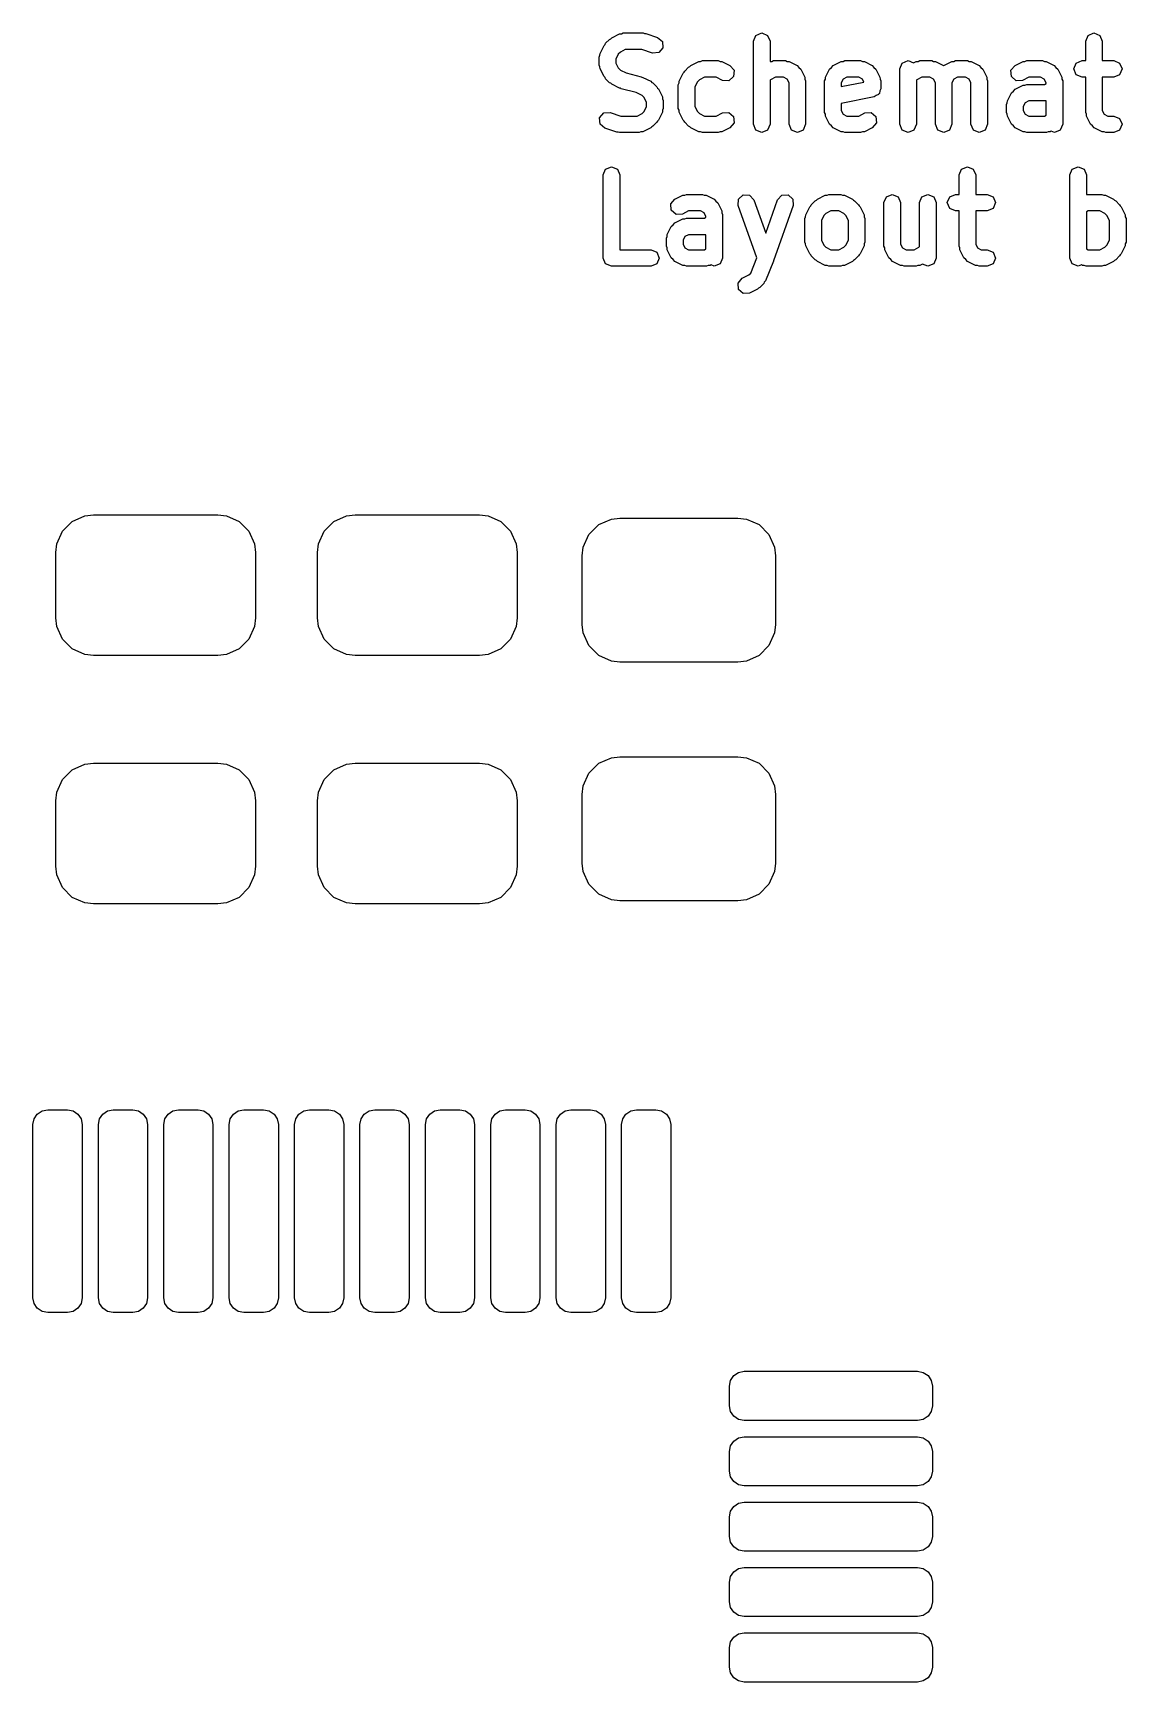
# Model space of a CAD drawing. Extents: x 108 to 210, y -135 to -72.
# Drawn here: x 187.06 to 195.42, y -121.44 to -108.83 of the extents above; entities that cross this region are included whole.
import ezdxf

# ---------------------------------------------------------------- set-up
doc = ezdxf.new("R2010")
doc.units = 0
doc.layers.add('BLACK', color=7, linetype='CONTINUOUS')

msp = doc.modelspace()

# ---------------------------------------------------------------- linework, layer by layer
at = {"layer": 'BLACK', "linetype": 'CONTINUOUS'}
for p, q in [((191.5618, -108.83314), (191.575456, -108.827484)), ((191.575456, -108.827484), (191.726647, -108.827484)), ((191.726647, -108.827484), (191.736303, -108.831483)), ((192.588889, -108.846083), (192.63379, -108.827484)), ((192.63379, -108.827484), (192.678691, -108.846083)), ((195.12889, -108.846083), (195.173791, -108.827484)), ((195.173791, -108.827484), (195.218692, -108.846083)), ((191.397708, -108.983538), (191.427946, -108.923062)), ((191.427946, -108.923062), (191.435841, -108.916214)), ((191.435841, -108.916214), (191.439841, -108.906559)), ((191.439841, -108.906559), (191.470079, -108.876321)), ((191.470079, -108.876321), (191.479734, -108.872321)), ((191.479734, -108.872321), (191.486582, -108.864426)), ((191.486582, -108.864426), (191.547058, -108.834188)), ((191.547058, -108.834188), (191.5618, -108.83314)), ((191.590446, -108.954484), (191.552594, -108.97341)), ((191.716344, -108.954484), (191.590446, -108.954484)), ((191.797281, -108.981463), (191.716344, -108.954484)), ((191.736303, -108.831483), (191.746727, -108.830743)), ((191.746727, -108.830743), (191.837442, -108.860981)), ((191.837442, -108.860981), (191.874157, -108.892824)), ((191.877602, -108.941302), (191.845759, -108.978018)), ((191.874157, -108.892824), (191.877602, -108.941302)), ((192.57029, -108.890984), (192.588889, -108.846083)), ((192.57029, -109.525984), (192.57029, -108.890984)), ((192.678691, -108.846083), (192.69729, -108.890984)), ((192.69729, -108.890984), (192.69729, -109.045769)), ((195.110291, -108.890984), (195.12889, -108.846083)), ((195.110291, -109.03915), (195.110291, -108.890984)), ((195.218692, -108.846083), (195.237291, -108.890984)), ((195.237291, -108.890984), (195.237291, -109.03915)), ((191.391004, -109.011936), (191.39666, -108.99828)), ((191.391004, -109.072412), (191.391004, -109.011936)), ((191.39666, -109.086067), (191.391004, -109.072412)), ((191.39666, -108.99828), (191.397708, -108.983538)), ((191.53693, -108.989074), (191.518004, -109.026926)), ((191.518004, -109.026926), (191.518004, -109.057422)), ((191.518004, -109.057422), (191.53693, -109.095274)), ((191.552594, -108.97341), (191.53693, -108.989074)), ((191.845759, -108.978018), (191.797281, -108.981463)), ((192.084496, -109.083987), (192.091344, -109.076092)), ((192.091344, -109.076092), (192.15182, -109.045854)), ((192.15182, -109.045854), (192.166562, -109.044806)), ((192.166562, -109.044806), (192.180218, -109.03915)), ((192.180218, -109.03915), (192.301171, -109.03915)), ((192.301171, -109.03915), (192.314826, -109.044806)), ((192.314826, -109.044806), (192.329569, -109.045854)), ((192.329569, -109.045854), (192.390045, -109.076092)), ((192.390045, -109.076092), (192.421888, -109.112808)), ((192.69729, -109.045769), (192.710848, -109.044806)), ((192.710848, -109.044806), (192.724504, -109.03915)), ((192.724504, -109.03915), (192.815219, -109.03915)), ((192.815219, -109.03915), (192.828874, -109.044806)), ((192.828874, -109.044806), (192.843617, -109.045854)), ((192.843617, -109.045854), (192.904093, -109.076092)), ((192.904093, -109.076092), (192.917281, -109.091298)), ((193.166727, -109.091298), (193.179916, -109.076092)), ((193.179916, -109.076092), (193.240392, -109.045854)), ((193.240392, -109.045854), (193.255134, -109.044806)), ((193.255134, -109.044806), (193.26879, -109.03915)), ((193.26879, -109.03915), (193.389743, -109.03915)), ((193.389743, -109.03915), (193.403398, -109.044806)), ((193.403398, -109.044806), (193.418141, -109.045854)), ((193.418141, -109.045854), (193.478617, -109.076092)), ((193.478617, -109.076092), (193.491805, -109.091298)), ((193.6891, -109.10265), (193.707699, -109.057749)), ((193.707699, -109.057749), (193.7526, -109.03915)), ((193.7526, -109.03915), (193.794014, -109.056304)), ((193.794014, -109.056304), (193.814916, -109.045854)), ((193.814916, -109.045854), (193.829658, -109.044806)), ((193.829658, -109.044806), (193.843314, -109.03915)), ((193.843314, -109.03915), (193.934029, -109.03915)), ((193.934029, -109.03915), (193.947684, -109.044806)), ((193.947684, -109.044806), (193.962427, -109.045854)), ((193.962427, -109.045854), (194.022903, -109.076092)), ((194.022903, -109.076092), (194.024743, -109.078213)), ((194.024743, -109.078213), (194.026583, -109.076092)), ((194.026583, -109.076092), (194.087059, -109.045854)), ((194.087059, -109.045854), (194.101801, -109.044806)), ((194.101801, -109.044806), (194.115457, -109.03915)), ((194.115457, -109.03915), (194.206171, -109.03915)), ((194.206171, -109.03915), (194.219826, -109.044806)), ((194.219826, -109.044806), (194.234569, -109.045854)), ((194.234569, -109.045854), (194.295046, -109.076092)), ((194.295046, -109.076092), (194.308235, -109.0913)), ((194.539026, -109.112808), (194.570869, -109.076092)), ((194.570869, -109.076092), (194.631345, -109.045854)), ((194.631345, -109.045854), (194.646087, -109.044806)), ((194.646087, -109.044806), (194.659743, -109.03915)), ((194.659743, -109.03915), (194.780696, -109.03915)), ((194.780696, -109.03915), (194.794351, -109.044806)), ((194.794351, -109.044806), (194.809094, -109.045854)), ((194.809094, -109.045854), (194.86957, -109.076092)), ((194.86957, -109.076092), (194.882758, -109.091298)), ((195.019577, -109.10265), (195.038176, -109.057749)), ((195.038176, -109.057749), (195.083077, -109.03915)), ((195.083077, -109.03915), (195.110291, -109.03915)), ((195.237291, -109.03915), (195.324981, -109.03915)), ((195.324981, -109.03915), (195.369882, -109.057749)), ((195.369882, -109.057749), (195.388481, -109.10265)), ((191.397708, -109.10081), (191.39666, -109.086067)), ((191.427946, -109.161286), (191.397708, -109.10081)), ((191.435841, -109.168133), (191.427946, -109.161286)), ((191.439841, -109.177789), (191.435841, -109.168133)), ((191.470079, -109.208027), (191.439841, -109.177789)), ((191.53693, -109.095274), (191.552593, -109.110937)), ((191.552593, -109.110937), (191.597621, -109.133452)), ((191.597621, -109.133452), (191.711809, -109.161999)), ((191.711809, -109.161999), (191.717607, -109.166295)), ((191.717607, -109.166295), (191.724807, -109.166807)), ((191.724807, -109.166807), (191.785283, -109.197045)), ((191.785283, -109.197045), (191.79213, -109.20494)), ((191.79213, -109.20494), (191.801786, -109.20894)), ((192.001422, -109.209947), (192.00247, -109.195205)), ((192.00247, -109.195205), (192.032708, -109.134728)), ((192.032708, -109.134728), (192.040603, -109.12788)), ((192.040603, -109.12788), (192.044603, -109.118225)), ((192.044603, -109.118225), (192.074841, -109.087987)), ((192.074841, -109.087987), (192.084496, -109.083987)), ((192.141692, -109.200739), (192.122766, -109.238592)), ((192.157356, -109.185076), (192.141692, -109.200739)), ((192.195208, -109.16615), (192.157356, -109.185076)), ((192.286181, -109.16615), (192.195208, -109.16615)), ((192.333249, -109.189684), (192.286181, -109.16615)), ((192.381727, -109.193129), (192.333249, -109.189684)), ((192.418443, -109.161286), (192.381727, -109.193129)), ((192.421888, -109.112808), (192.418443, -109.161286)), ((192.701642, -109.185076), (192.69729, -109.189428)), ((192.69729, -109.189428), (192.69729, -109.525984)), ((192.739494, -109.16615), (192.701642, -109.185076)), ((192.800229, -109.16615), (192.739494, -109.16615)), ((192.828364, -109.180217), (192.800229, -109.16615)), ((192.842433, -109.208354), (192.828364, -109.180217)), ((192.917281, -109.091298), (192.932491, -109.10449)), ((192.932491, -109.10449), (192.962729, -109.164967)), ((192.962729, -109.164967), (192.963776, -109.179709)), ((192.963776, -109.179709), (192.969433, -109.193365)), ((192.969433, -109.193365), (192.969433, -109.525984)), ((193.114576, -109.193365), (193.120232, -109.179709)), ((193.114576, -109.435269), (193.114576, -109.193365)), ((193.120232, -109.179709), (193.12128, -109.164967)), ((193.12128, -109.164967), (193.151518, -109.10449)), ((193.151518, -109.10449), (193.166727, -109.091298)), ((193.255644, -109.180217), (193.241576, -109.208354)), ((193.241576, -109.236859), (193.413969, -109.20238)), ((193.28378, -109.16615), (193.255644, -109.180217)), ((193.374753, -109.16615), (193.28378, -109.16615)), ((193.402888, -109.180217), (193.374753, -109.16615)), ((193.413969, -109.20238), (193.402888, -109.180217)), ((193.491805, -109.091298), (193.507015, -109.10449)), ((193.507015, -109.10449), (193.537253, -109.164967)), ((193.537253, -109.164967), (193.5383, -109.179709)), ((193.5383, -109.179709), (193.543957, -109.193365)), ((193.543957, -109.193365), (193.543957, -109.253841)), ((193.6891, -109.525984), (193.6891, -109.10265)), ((193.820452, -109.185076), (193.8161, -109.189428)), ((193.8161, -109.189428), (193.8161, -109.525984)), ((193.858304, -109.16615), (193.820452, -109.185076)), ((193.919039, -109.16615), (193.858304, -109.16615)), ((193.947174, -109.180217), (193.919039, -109.16615)), ((193.961243, -109.208354), (193.947174, -109.180217)), ((194.102311, -109.180217), (194.088243, -109.208354)), ((194.130447, -109.16615), (194.102311, -109.180217)), ((194.191181, -109.16615), (194.130447, -109.16615)), ((194.219317, -109.180218), (194.191181, -109.16615)), ((194.233386, -109.208354), (194.219317, -109.180218)), ((194.308235, -109.0913), (194.323444, -109.10449)), ((194.323444, -109.10449), (194.353682, -109.164967)), ((194.353682, -109.164967), (194.354729, -109.179709)), ((194.354729, -109.179709), (194.360386, -109.193365)), ((194.360386, -109.193365), (194.360386, -109.525984)), ((194.542471, -109.161286), (194.539026, -109.112808)), ((194.579187, -109.193129), (194.542471, -109.161286)), ((194.627665, -109.189684), (194.579187, -109.193129)), ((194.674733, -109.16615), (194.627665, -109.189684)), ((194.765706, -109.16615), (194.674733, -109.16615)), ((194.793841, -109.180217), (194.765706, -109.16615)), ((194.80791, -109.208354), (194.793841, -109.180217)), ((194.882758, -109.091298), (194.897968, -109.10449)), ((194.897968, -109.10449), (194.928206, -109.164967)), ((194.928206, -109.164967), (194.929253, -109.179709)), ((194.929253, -109.179709), (194.93491, -109.193365)), ((194.93491, -109.193365), (194.93491, -109.525984)), ((195.038176, -109.147551), (195.019577, -109.10265)), ((195.083077, -109.16615), (195.038176, -109.147551)), ((195.110291, -109.16615), (195.083077, -109.16615)), ((195.110291, -109.435269), (195.110291, -109.16615)), ((195.324981, -109.16615), (195.237291, -109.16615)), ((195.237291, -109.16615), (195.237291, -109.420279)), ((195.369882, -109.147551), (195.324981, -109.16615)), ((195.388481, -109.10265), (195.369882, -109.147551)), ((191.479733, -109.212025), (191.470079, -109.208027)), ((191.486581, -109.219922), (191.479733, -109.212025)), ((191.547057, -109.250161), (191.486581, -109.219922)), ((191.554256, -109.250672), (191.547057, -109.250161)), ((191.560055, -109.254969), (191.554256, -109.250672)), ((191.674246, -109.283516), (191.560055, -109.254969)), ((191.719271, -109.306029), (191.674246, -109.283516)), ((191.734935, -109.321693), (191.719271, -109.306029)), ((191.753861, -109.359545), (191.734935, -109.321693)), ((191.801786, -109.20894), (191.832024, -109.239178)), ((191.832024, -109.239178), (191.836023, -109.248833)), ((191.836023, -109.248833), (191.843919, -109.255681)), ((191.843919, -109.255681), (191.874157, -109.316157)), ((191.874157, -109.316157), (191.875204, -109.330899)), ((191.875204, -109.330899), (191.880861, -109.344555)), ((191.995766, -109.223603), (192.001422, -109.209947)), ((191.995766, -109.405031), (191.995766, -109.223603)), ((192.122766, -109.238592), (192.122766, -109.390041)), ((192.842433, -109.525984), (192.842433, -109.208354)), ((193.241576, -109.208354), (193.241576, -109.236859)), ((193.49291, -109.316108), (193.241576, -109.366374)), ((193.508274, -109.305818), (193.49291, -109.316108)), ((193.525358, -109.298742), (193.508274, -109.305818)), ((193.527859, -109.292701), (193.525358, -109.298742)), ((193.533292, -109.289064), (193.527859, -109.292701)), ((193.53688, -109.270924), (193.533292, -109.289064)), ((193.543957, -109.253841), (193.53688, -109.270924)), ((193.961243, -109.525984), (193.961243, -109.208354)), ((194.088243, -109.208354), (194.088243, -109.525984)), ((194.233386, -109.525984), (194.233386, -109.208354)), ((194.512233, -109.346395), (194.542471, -109.285919)), ((194.542471, -109.285919), (194.557679, -109.272729)), ((194.557679, -109.272729), (194.570869, -109.257521)), ((194.570869, -109.257521), (194.631345, -109.227283)), ((194.631345, -109.227283), (194.646087, -109.226235)), ((194.646087, -109.226235), (194.659743, -109.220579)), ((194.659743, -109.220579), (194.795944, -109.220579)), ((194.795944, -109.220579), (194.80791, -109.214596)), ((194.80791, -109.214596), (194.80791, -109.208354)), ((191.394263, -109.475666), (191.426106, -109.43895)), ((191.426106, -109.43895), (191.474584, -109.435505)), ((191.474584, -109.435505), (191.555522, -109.462484)), ((191.681419, -109.462484), (191.719268, -109.443559)), ((191.719268, -109.443559), (191.734935, -109.427891)), ((191.734935, -109.427891), (191.753861, -109.390041)), ((191.753861, -109.390041), (191.753861, -109.359545)), ((191.874157, -109.433429), (191.843919, -109.493905)), ((191.875204, -109.418686), (191.874157, -109.433429)), ((191.880861, -109.405031), (191.875204, -109.418686)), ((191.880861, -109.344555), (191.880861, -109.405031)), ((192.001422, -109.418686), (191.995766, -109.405031)), ((192.00247, -109.433429), (192.001422, -109.418686)), ((192.032708, -109.493905), (192.00247, -109.433429)), ((192.122766, -109.390041), (192.141691, -109.427891)), ((192.141691, -109.427891), (192.157356, -109.443558)), ((192.157356, -109.443558), (192.195208, -109.462484)), ((192.286181, -109.462484), (192.333249, -109.43895)), ((192.333249, -109.43895), (192.381727, -109.435505)), ((192.381727, -109.435505), (192.418443, -109.467348)), ((193.120232, -109.448924), (193.114576, -109.435269)), ((193.12128, -109.463667), (193.120232, -109.448924)), ((193.241576, -109.366374), (193.241576, -109.420279)), ((193.241576, -109.420279), (193.255644, -109.448416)), ((193.255644, -109.448416), (193.28378, -109.462484)), ((193.374753, -109.462484), (193.421821, -109.43895)), ((193.421821, -109.43895), (193.470299, -109.435505)), ((193.470299, -109.435505), (193.507015, -109.467348)), ((194.505529, -109.374793), (194.511185, -109.361137)), ((194.505529, -109.435269), (194.505529, -109.374793)), ((194.511185, -109.448924), (194.505529, -109.435269)), ((194.511185, -109.361137), (194.512233, -109.346395)), ((194.512233, -109.463667), (194.511185, -109.448924)), ((194.646597, -109.361647), (194.632529, -109.389783)), ((194.632529, -109.389783), (194.632529, -109.420279)), ((194.632529, -109.420279), (194.646597, -109.448416)), ((194.674733, -109.347579), (194.646597, -109.361647)), ((194.646597, -109.448416), (194.674733, -109.462484)), ((194.80791, -109.347579), (194.674733, -109.347579)), ((194.795944, -109.462484), (194.80791, -109.456501)), ((194.80791, -109.456501), (194.80791, -109.347579)), ((195.115947, -109.448924), (195.110291, -109.435269)), ((195.116995, -109.463667), (195.115947, -109.448924)), ((195.237291, -109.420279), (195.251359, -109.448416)), ((195.251359, -109.448416), (195.279495, -109.462484)), ((191.397708, -109.524144), (191.394263, -109.475666)), ((191.434424, -109.555987), (191.397708, -109.524144)), ((191.525138, -109.586225), (191.434424, -109.555987)), ((191.555522, -109.462484), (191.681419, -109.462484)), ((191.710064, -109.583827), (191.696409, -109.589484)), ((191.724807, -109.58278), (191.710064, -109.583827)), ((191.785283, -109.552542), (191.724807, -109.58278)), ((191.79213, -109.544647), (191.785283, -109.552542)), ((191.801787, -109.540647), (191.79213, -109.544647)), ((191.832025, -109.510407), (191.801787, -109.540647)), ((191.836024, -109.500752), (191.832025, -109.510407)), ((191.843919, -109.493905), (191.836024, -109.500752)), ((192.040602, -109.500751), (192.032708, -109.493905)), ((192.044602, -109.510408), (192.040602, -109.500751)), ((192.07484, -109.540647), (192.044602, -109.510408)), ((192.084496, -109.544647), (192.07484, -109.540647)), ((192.091344, -109.552542), (192.084496, -109.544647)), ((192.15182, -109.58278), (192.091344, -109.552542)), ((192.166562, -109.583827), (192.15182, -109.58278)), ((192.180218, -109.589484), (192.166562, -109.583827)), ((192.195208, -109.462484), (192.286181, -109.462484)), ((192.314826, -109.583827), (192.301171, -109.589484)), ((192.329569, -109.58278), (192.314826, -109.583827)), ((192.390045, -109.552542), (192.329569, -109.58278)), ((192.421888, -109.515826), (192.390045, -109.552542)), ((192.418443, -109.467348), (192.421888, -109.515826)), ((192.588889, -109.570885), (192.57029, -109.525984)), ((192.63379, -109.589484), (192.588889, -109.570885)), ((192.678691, -109.570885), (192.63379, -109.589484)), ((192.69729, -109.525984), (192.678691, -109.570885)), ((192.861032, -109.570885), (192.842433, -109.525984)), ((192.905933, -109.589484), (192.861032, -109.570885)), ((192.950834, -109.570885), (192.905933, -109.589484)), ((192.969433, -109.525984), (192.950834, -109.570885)), ((193.151518, -109.524144), (193.12128, -109.463667)), ((193.166727, -109.537335), (193.151518, -109.524144)), ((193.179916, -109.552542), (193.166727, -109.537335)), ((193.240392, -109.58278), (193.179916, -109.552542)), ((193.255134, -109.583827), (193.240392, -109.58278)), ((193.26879, -109.589484), (193.255134, -109.583827)), ((193.28378, -109.462484), (193.374753, -109.462484)), ((193.403398, -109.583827), (193.389743, -109.589484)), ((193.418141, -109.58278), (193.403398, -109.583827)), ((193.478617, -109.552542), (193.418141, -109.58278)), ((193.51046, -109.515826), (193.478617, -109.552542)), ((193.507015, -109.467348), (193.51046, -109.515826)), ((193.707699, -109.570885), (193.6891, -109.525984)), ((193.7526, -109.589484), (193.707699, -109.570885)), ((193.797501, -109.570885), (193.7526, -109.589484)), ((193.8161, -109.525984), (193.797501, -109.570885)), ((193.979842, -109.570885), (193.961243, -109.525984)), ((194.024743, -109.589484), (193.979842, -109.570885)), ((194.069644, -109.570885), (194.024743, -109.589484)), ((194.088243, -109.525984), (194.069644, -109.570885)), ((194.251985, -109.570885), (194.233386, -109.525984)), ((194.296886, -109.589484), (194.251985, -109.570885)), ((194.341787, -109.570885), (194.296886, -109.589484)), ((194.360386, -109.525984), (194.341787, -109.570885)), ((194.542471, -109.524144), (194.512233, -109.463667)), ((194.55768, -109.537335), (194.542471, -109.524144)), ((194.570869, -109.552542), (194.55768, -109.537335)), ((194.631345, -109.58278), (194.570869, -109.552542)), ((194.646087, -109.583827), (194.631345, -109.58278)), ((194.659743, -109.589484), (194.646087, -109.583827)), ((194.674733, -109.462484), (194.795944, -109.462484)), ((194.824589, -109.583827), (194.810934, -109.589484)), ((194.839332, -109.58278), (194.824589, -109.583827)), ((194.846533, -109.579179), (194.839332, -109.58278)), ((194.87141, -109.589484), (194.846533, -109.579179)), ((194.916311, -109.570885), (194.87141, -109.589484)), ((194.93491, -109.525984), (194.916311, -109.570885)), ((195.147233, -109.524144), (195.116995, -109.463667)), ((195.162442, -109.537335), (195.147233, -109.524144)), ((195.175631, -109.552542), (195.162442, -109.537335)), ((195.236107, -109.58278), (195.175631, -109.552542)), ((195.250849, -109.583827), (195.236107, -109.58278)), ((195.264505, -109.589484), (195.250849, -109.583827)), ((195.279495, -109.462484), (195.324981, -109.462484)), ((195.324981, -109.462484), (195.369882, -109.481083)), ((195.369882, -109.570885), (195.324981, -109.589484)), ((195.369882, -109.481083), (195.388481, -109.525984)), ((195.388481, -109.525984), (195.369882, -109.570885)), ((191.535561, -109.585484), (191.525138, -109.586225)), ((191.545218, -109.589484), (191.535561, -109.585484)), ((191.696409, -109.589484), (191.545218, -109.589484)), ((192.301171, -109.589484), (192.180218, -109.589484)), ((193.389743, -109.589484), (193.26879, -109.589484)), ((194.810934, -109.589484), (194.659743, -109.589484)), ((195.324981, -109.589484), (195.264505, -109.589484)), ((191.421242, -109.913334), (191.439841, -109.868433)), ((191.421242, -110.548334), (191.421242, -109.913334)), ((191.439841, -109.868433), (191.484742, -109.849834)), ((191.484742, -109.849834), (191.529643, -109.868433)), ((191.529643, -109.868433), (191.548242, -109.913334)), ((191.548242, -109.913334), (191.548242, -110.484834)), ((194.142672, -109.913334), (194.161271, -109.868433)), ((194.142672, -110.0615), (194.142672, -109.913334)), ((194.161271, -109.868433), (194.206172, -109.849834)), ((194.206172, -109.849834), (194.251073, -109.868433)), ((194.251073, -109.868433), (194.269672, -109.913334)), ((194.269672, -109.913334), (194.269672, -110.0615)), ((194.989339, -109.913334), (195.007938, -109.868433)), ((194.989339, -110.548334), (194.989339, -109.913334)), ((195.007938, -109.868433), (195.052839, -109.849834)), ((195.052839, -109.849834), (195.09774, -109.868433)), ((195.09774, -109.868433), (195.116339, -109.913334)), ((195.116339, -109.913334), (195.116339, -110.0615)), ((191.970392, -110.098442), (192.030868, -110.068204)), ((192.030868, -110.068204), (192.04561, -110.067156)), ((192.04561, -110.067156), (192.059266, -110.0615)), ((192.059266, -110.0615), (192.180219, -110.0615)), ((192.180219, -110.0615), (192.193874, -110.067156)), ((192.193874, -110.067156), (192.208617, -110.068204)), ((192.208617, -110.068204), (192.269093, -110.098442)), ((192.455451, -110.097817), (192.491481, -110.065199)), ((192.491481, -110.065199), (192.540021, -110.067613)), ((192.540021, -110.067613), (192.572639, -110.103643)), ((192.755418, -110.103643), (192.788036, -110.067613)), ((192.788036, -110.067613), (192.836576, -110.0652)), ((192.836576, -110.0652), (192.872606, -110.097817)), ((193.058964, -110.098442), (193.11944, -110.068204)), ((193.11944, -110.068204), (193.134182, -110.067156)), ((193.134182, -110.067156), (193.147838, -110.0615)), ((193.147838, -110.0615), (193.238553, -110.0615)), ((193.238553, -110.0615), (193.252208, -110.067156)), ((193.252208, -110.067156), (193.266951, -110.068204)), ((193.266951, -110.068204), (193.327427, -110.098442)), ((193.568148, -110.125), (193.586747, -110.080099)), ((193.586747, -110.080099), (193.631648, -110.0615)), ((193.631648, -110.0615), (193.676549, -110.080099)), ((193.676549, -110.080099), (193.695148, -110.125)), ((193.840291, -110.125), (193.85889, -110.080099)), ((193.85889, -110.080099), (193.903791, -110.0615)), ((193.903791, -110.0615), (193.948692, -110.080099)), ((193.948692, -110.080099), (193.967291, -110.125)), ((194.051958, -110.125), (194.070557, -110.080099)), ((194.070557, -110.080099), (194.115458, -110.0615)), ((194.115458, -110.0615), (194.142672, -110.0615)), ((194.269672, -110.0615), (194.357362, -110.0615)), ((194.357362, -110.0615), (194.402263, -110.080099)), ((194.402263, -110.080099), (194.420862, -110.125)), ((195.116339, -110.0615), (195.234268, -110.0615)), ((195.234268, -110.0615), (195.247923, -110.067156)), ((195.247923, -110.067156), (195.262666, -110.068204)), ((195.262666, -110.068204), (195.323142, -110.098442)), ((191.938549, -110.135158), (191.970392, -110.098442)), ((191.941994, -110.183636), (191.938549, -110.135158)), ((191.97871, -110.215479), (191.941994, -110.183636)), ((192.027188, -110.212034), (191.97871, -110.215479)), ((192.074256, -110.1885), (192.027188, -110.212034)), ((192.165229, -110.1885), (192.074256, -110.1885)), ((192.193364, -110.202567), (192.165229, -110.1885)), ((192.207433, -110.230704), (192.193364, -110.202567)), ((192.269093, -110.098442), (192.282281, -110.113648)), ((192.282281, -110.113648), (192.297491, -110.12684)), ((192.297491, -110.12684), (192.327729, -110.187317)), ((192.327729, -110.187317), (192.328776, -110.202059)), ((192.328776, -110.202059), (192.334433, -110.215715)), ((192.334433, -110.215715), (192.334433, -110.548334)), ((192.453037, -110.146357), (192.455451, -110.097817)), ((192.596145, -110.547062), (192.453037, -110.146357)), ((192.572639, -110.103643), (192.664028, -110.359533)), ((192.664028, -110.359533), (192.755418, -110.103643)), ((192.875019, -110.146358), (192.723829, -110.569691)), ((192.872606, -110.097817), (192.875019, -110.146358)), ((192.97009, -110.217555), (193.000328, -110.157078)), ((193.000328, -110.157078), (193.008223, -110.15023)), ((193.008223, -110.15023), (193.012223, -110.140575)), ((193.012223, -110.140575), (193.042461, -110.110337)), ((193.042461, -110.110337), (193.052116, -110.106337)), ((193.052116, -110.106337), (193.058964, -110.098442)), ((193.124976, -110.207426), (193.109312, -110.223089)), ((193.162828, -110.1885), (193.124976, -110.207426)), ((193.223563, -110.1885), (193.162828, -110.1885)), ((193.261415, -110.207426), (193.223563, -110.1885)), ((193.277078, -110.223089), (193.261415, -110.207426)), ((193.327427, -110.098442), (193.334274, -110.106337)), ((193.334274, -110.106337), (193.34393, -110.110337)), ((193.34393, -110.110337), (193.374168, -110.140575)), ((193.374168, -110.140575), (193.378167, -110.15023)), ((193.378167, -110.15023), (193.386063, -110.157078)), ((193.386063, -110.157078), (193.416301, -110.217555)), ((193.568148, -110.457619), (193.568148, -110.125)), ((193.695148, -110.125), (193.695148, -110.442629)), ((193.840291, -110.461554), (193.840291, -110.125)), ((193.967291, -110.125), (193.967291, -110.548334)), ((194.070557, -110.169901), (194.051958, -110.125)), ((194.115458, -110.1885), (194.070557, -110.169901)), ((194.142672, -110.1885), (194.115458, -110.1885)), ((194.142672, -110.457619), (194.142672, -110.1885)), ((194.357362, -110.1885), (194.269672, -110.1885)), ((194.269672, -110.1885), (194.269672, -110.442629)), ((194.402263, -110.169901), (194.357362, -110.1885)), ((194.420862, -110.125), (194.402263, -110.169901)), ((195.128305, -110.1885), (195.116339, -110.194483)), ((195.116339, -110.194483), (195.116339, -110.478851)), ((195.219278, -110.1885), (195.128305, -110.1885)), ((195.25713, -110.207426), (195.219278, -110.1885)), ((195.272793, -110.223089), (195.25713, -110.207426)), ((195.323142, -110.098442), (195.329989, -110.106337)), ((195.329989, -110.106337), (195.339645, -110.110337)), ((195.339645, -110.110337), (195.369883, -110.140575)), ((195.369883, -110.140575), (195.373882, -110.15023)), ((195.373882, -110.15023), (195.381778, -110.157078)), ((195.381778, -110.157078), (195.412016, -110.217555)), ((191.911756, -110.368745), (191.941994, -110.308269)), ((191.941994, -110.308269), (191.957202, -110.295079)), ((191.957202, -110.295079), (191.970392, -110.279871)), ((191.970392, -110.279871), (192.030868, -110.249633)), ((192.030868, -110.249633), (192.04561, -110.248585)), ((192.04561, -110.248585), (192.059266, -110.242929)), ((192.059266, -110.242929), (192.195467, -110.242929)), ((192.195467, -110.242929), (192.207433, -110.236946)), ((192.207433, -110.236946), (192.207433, -110.230704)), ((192.963386, -110.245953), (192.969042, -110.232297)), ((192.963386, -110.427381), (192.963386, -110.245953)), ((192.969042, -110.232297), (192.97009, -110.217555)), ((193.109312, -110.223089), (193.090386, -110.260942)), ((193.090386, -110.260942), (193.090386, -110.412391)), ((193.296005, -110.260942), (193.277078, -110.223089)), ((193.296005, -110.412391), (193.296005, -110.260942)), ((193.416301, -110.217555), (193.417348, -110.232297)), ((193.417348, -110.232297), (193.423005, -110.245953)), ((193.423005, -110.245953), (193.423005, -110.427381)), ((195.29172, -110.260942), (195.272793, -110.223089)), ((195.29172, -110.412391), (195.29172, -110.260942)), ((195.412016, -110.217555), (195.413063, -110.232297)), ((195.413063, -110.232297), (195.41872, -110.245953)), ((195.41872, -110.245953), (195.41872, -110.427381)), ((191.905052, -110.397143), (191.910708, -110.383487)), ((191.905052, -110.457619), (191.905052, -110.397143)), ((191.910708, -110.471274), (191.905052, -110.457619)), ((191.910708, -110.383487), (191.911756, -110.368745)), ((192.04612, -110.383997), (192.032052, -110.412133)), ((192.032052, -110.412133), (192.032052, -110.442629)), ((192.032052, -110.442629), (192.04612, -110.470766)), ((192.074256, -110.369929), (192.04612, -110.383997)), ((192.207433, -110.369929), (192.074256, -110.369929)), ((192.207433, -110.478851), (192.207433, -110.369929)), ((192.969042, -110.441036), (192.963386, -110.427381)), ((192.97009, -110.455779), (192.969042, -110.441036)), ((193.000328, -110.516255), (192.97009, -110.455779)), ((193.090386, -110.412391), (193.109311, -110.450241)), ((193.109311, -110.450241), (193.124976, -110.465908)), ((193.124976, -110.465908), (193.162828, -110.484834)), ((193.223563, -110.484834), (193.261412, -110.465909)), ((193.261412, -110.465909), (193.277079, -110.450241)), ((193.277079, -110.450241), (193.296005, -110.412391)), ((193.416301, -110.455779), (193.386063, -110.516255)), ((193.417348, -110.441036), (193.416301, -110.455779)), ((193.423005, -110.427381), (193.417348, -110.441036)), ((193.573804, -110.471274), (193.568148, -110.457619)), ((193.695148, -110.442629), (193.709216, -110.470766)), ((193.798087, -110.484834), (193.835936, -110.465909)), ((193.835936, -110.465909), (193.840291, -110.461554)), ((194.148328, -110.471274), (194.142672, -110.457619)), ((194.269672, -110.442629), (194.28374, -110.470766)), ((195.219278, -110.484834), (195.257127, -110.465909)), ((195.257127, -110.465909), (195.272794, -110.450241)), ((195.272794, -110.450241), (195.29172, -110.412391)), ((195.412016, -110.455779), (195.381778, -110.516255)), ((195.413063, -110.441036), (195.412016, -110.455779)), ((195.41872, -110.427381), (195.413063, -110.441036)), ((191.439841, -110.593235), (191.421242, -110.548334)), ((191.484742, -110.611834), (191.439841, -110.593235)), ((191.548242, -110.484834), (191.787123, -110.484834)), ((191.787123, -110.484834), (191.832024, -110.503433)), ((191.832024, -110.593235), (191.787123, -110.611834)), ((191.832024, -110.503433), (191.850623, -110.548334)), ((191.850623, -110.548334), (191.832024, -110.593235)), ((191.911756, -110.486017), (191.910708, -110.471274)), ((191.941994, -110.546494), (191.911756, -110.486017)), ((191.957203, -110.559685), (191.941994, -110.546494)), ((191.970392, -110.574892), (191.957203, -110.559685)), ((192.030868, -110.60513), (191.970392, -110.574892)), ((192.04612, -110.470766), (192.074256, -110.484834)), ((192.074256, -110.484834), (192.195467, -110.484834)), ((192.195467, -110.484834), (192.207433, -110.478851)), ((192.315834, -110.593235), (192.270933, -110.611834)), ((192.334433, -110.548334), (192.315834, -110.593235)), ((192.549434, -110.663839), (192.596145, -110.547062)), ((192.722986, -110.571917), (192.66251, -110.723107)), ((192.723829, -110.569691), (192.72297, -110.570639)), ((192.72297, -110.570639), (192.722986, -110.571917)), ((193.008222, -110.523101), (193.000328, -110.516255)), ((193.012222, -110.532758), (193.008222, -110.523101)), ((193.04246, -110.562997), (193.012222, -110.532758)), ((193.052116, -110.566997), (193.04246, -110.562997)), ((193.058964, -110.574892), (193.052116, -110.566997)), ((193.11944, -110.60513), (193.058964, -110.574892)), ((193.162828, -110.484834), (193.223563, -110.484834)), ((193.327427, -110.574892), (193.266951, -110.60513)), ((193.334274, -110.566997), (193.327427, -110.574892)), ((193.343931, -110.562997), (193.334274, -110.566997)), ((193.374169, -110.532757), (193.343931, -110.562997)), ((193.378168, -110.523102), (193.374169, -110.532757)), ((193.386063, -110.516255), (193.378168, -110.523102)), ((193.574852, -110.486017), (193.573804, -110.471274)), ((193.60509, -110.546494), (193.574852, -110.486017)), ((193.620299, -110.559685), (193.60509, -110.546494)), ((193.633488, -110.574892), (193.620299, -110.559685)), ((193.693964, -110.60513), (193.633488, -110.574892)), ((193.709216, -110.470766), (193.737352, -110.484834)), ((193.737352, -110.484834), (193.798087, -110.484834)), ((193.948692, -110.593235), (193.903791, -110.611834)), ((193.967291, -110.548334), (193.948692, -110.593235)), ((194.149376, -110.486017), (194.148328, -110.471274)), ((194.179614, -110.546494), (194.149376, -110.486017)), ((194.194823, -110.559685), (194.179614, -110.546494)), ((194.208012, -110.574892), (194.194823, -110.559685)), ((194.268488, -110.60513), (194.208012, -110.574892)), ((194.28374, -110.470766), (194.311876, -110.484834)), ((194.311876, -110.484834), (194.357362, -110.484834)), ((194.357362, -110.484834), (194.402263, -110.503433)), ((194.402263, -110.593235), (194.357362, -110.611834)), ((194.402263, -110.503433), (194.420862, -110.548334)), ((194.420862, -110.548334), (194.402263, -110.593235)), ((195.007938, -110.593235), (194.989339, -110.548334)), ((195.052839, -110.611834), (195.007938, -110.593235)), ((195.116339, -110.478851), (195.128305, -110.484834)), ((195.128305, -110.484834), (195.219278, -110.484834)), ((195.323142, -110.574892), (195.262666, -110.60513)), ((195.329989, -110.566997), (195.323142, -110.574892)), ((195.339646, -110.562997), (195.329989, -110.566997)), ((195.369884, -110.532757), (195.339646, -110.562997)), ((195.373883, -110.523102), (195.369884, -110.532757)), ((195.381778, -110.516255), (195.373883, -110.523102)), ((191.787123, -110.611834), (191.484742, -110.611834)), ((192.04561, -110.606177), (192.030868, -110.60513)), ((192.059266, -110.611834), (192.04561, -110.606177)), ((192.210457, -110.611834), (192.059266, -110.611834)), ((192.224112, -110.606177), (192.210457, -110.611834)), ((192.238855, -110.60513), (192.224112, -110.606177)), ((192.246056, -110.601529), (192.238855, -110.60513)), ((192.270933, -110.611834), (192.246056, -110.601529)), ((192.452597, -110.73992), (192.48444, -110.703204)), ((192.48444, -110.703204), (192.5357, -110.677574)), ((192.5357, -110.677574), (192.549434, -110.663839)), ((193.134182, -110.606177), (193.11944, -110.60513)), ((193.147838, -110.611834), (193.134182, -110.606177)), ((193.238553, -110.611834), (193.147838, -110.611834)), ((193.252208, -110.606177), (193.238553, -110.611834)), ((193.266951, -110.60513), (193.252208, -110.606177)), ((193.708706, -110.606177), (193.693964, -110.60513)), ((193.722362, -110.611834), (193.708706, -110.606177)), ((193.813077, -110.611834), (193.722362, -110.611834)), ((193.826732, -110.606177), (193.813077, -110.611834)), ((193.841475, -110.60513), (193.826732, -110.606177)), ((193.862376, -110.594679), (193.841475, -110.60513)), ((193.903791, -110.611834), (193.862376, -110.594679)), ((194.28323, -110.606177), (194.268488, -110.60513)), ((194.296886, -110.611834), (194.28323, -110.606177)), ((194.357362, -110.611834), (194.296886, -110.611834)), ((195.077715, -110.601529), (195.052839, -110.611834)), ((195.084917, -110.60513), (195.077715, -110.601529)), ((195.099659, -110.606177), (195.084917, -110.60513)), ((195.113315, -110.611834), (195.099659, -110.606177)), ((195.234268, -110.611834), (195.113315, -110.611834)), ((195.247923, -110.606177), (195.234268, -110.611834)), ((195.262666, -110.60513), (195.247923, -110.606177)), ((192.456042, -110.788398), (192.452597, -110.73992)), ((192.492758, -110.820241), (192.456042, -110.788398)), ((192.541236, -110.816796), (192.492758, -110.820241)), ((192.601712, -110.786558), (192.541236, -110.816796)), ((192.608559, -110.778662), (192.601712, -110.786558)), ((192.618215, -110.774663), (192.608559, -110.778662)), ((192.648453, -110.744425), (192.618215, -110.774663)), ((192.653428, -110.732412), (192.648453, -110.744425)), ((192.66251, -110.723107), (192.653428, -110.732412)), ((187.287401, -112.637241), (187.362241, -112.562401)), ((187.362241, -112.562401), (187.459062, -112.51965)), ((187.459062, -112.51965), (187.525, -112.512)), ((187.525, -112.512), (188.475, -112.512)), ((188.475, -112.512), (188.540938, -112.51965)), ((188.540938, -112.51965), (188.637759, -112.562401)), ((188.637759, -112.562401), (188.712599, -112.637241)), ((189.287401, -112.637241), (189.362241, -112.562401)), ((189.362241, -112.562401), (189.459062, -112.51965)), ((189.459062, -112.51965), (189.525, -112.512)), ((189.525, -112.512), (190.475, -112.512)), ((190.475, -112.512), (190.540938, -112.51965)), ((190.540938, -112.51965), (190.637759, -112.562401)), ((190.637759, -112.562401), (190.712599, -112.637241)), ((191.312401, -112.662241), (191.387241, -112.587401)), ((191.387241, -112.587401), (191.484062, -112.54465)), ((191.484062, -112.54465), (191.55, -112.537)), ((191.55, -112.537), (192.45, -112.537)), ((192.45, -112.537), (192.515938, -112.54465)), ((192.515938, -112.54465), (192.612759, -112.587401)), ((192.612759, -112.587401), (192.687599, -112.662241)), ((187.237, -112.8), (187.24465, -112.734062)), ((187.24465, -112.734062), (187.287401, -112.637241)), ((188.712599, -112.637241), (188.75535, -112.734062)), ((188.75535, -112.734062), (188.763, -112.8)), ((189.237, -112.8), (189.24465, -112.734062)), ((189.24465, -112.734062), (189.287401, -112.637241)), ((190.712599, -112.637241), (190.75535, -112.734062)), ((190.75535, -112.734062), (190.763, -112.8)), ((191.26965, -112.759062), (191.312401, -112.662241)), ((192.687599, -112.662241), (192.73035, -112.759062)), ((187.237, -113.3), (187.237, -112.8)), ((188.763, -112.8), (188.763, -113.3)), ((189.237, -113.3), (189.237, -112.8)), ((190.763, -112.8), (190.763, -113.3)), ((191.262, -112.825), (191.26965, -112.759062)), ((191.262, -113.35), (191.262, -112.825)), ((192.73035, -112.759062), (192.738, -112.825)), ((192.738, -112.825), (192.738, -113.35)), ((187.24465, -113.365938), (187.237, -113.3)), ((187.287401, -113.462759), (187.24465, -113.365938)), ((188.75535, -113.365938), (188.712599, -113.462759)), ((188.763, -113.3), (188.75535, -113.365938)), ((189.24465, -113.365938), (189.237, -113.3)), ((189.287401, -113.462759), (189.24465, -113.365938)), ((190.75535, -113.365938), (190.712599, -113.462759)), ((190.763, -113.3), (190.75535, -113.365938)), ((191.26965, -113.415938), (191.262, -113.35)), ((192.738, -113.35), (192.73035, -113.415938)), ((187.362241, -113.537599), (187.287401, -113.462759)), ((188.712599, -113.462759), (188.637759, -113.537599)), ((189.362241, -113.537599), (189.287401, -113.462759)), ((190.712599, -113.462759), (190.637759, -113.537599)), ((191.312401, -113.512759), (191.26965, -113.415938)), ((192.73035, -113.415938), (192.687599, -113.512759)), ((187.459062, -113.58035), (187.362241, -113.537599)), ((187.525, -113.588), (187.459062, -113.58035)), ((188.475, -113.588), (187.525, -113.588)), ((188.540938, -113.58035), (188.475, -113.588)), ((188.637759, -113.537599), (188.540938, -113.58035)), ((189.459062, -113.58035), (189.362241, -113.537599)), ((189.525, -113.588), (189.459062, -113.58035)), ((190.475, -113.588), (189.525, -113.588)), ((190.540938, -113.58035), (190.475, -113.588)), ((190.637759, -113.537599), (190.540938, -113.58035)), ((191.387241, -113.587599), (191.312401, -113.512759)), ((191.484062, -113.63035), (191.387241, -113.587599)), ((192.612759, -113.587599), (192.515938, -113.63035)), ((192.687599, -113.512759), (192.612759, -113.587599)), ((191.55, -113.638), (191.484062, -113.63035)), ((192.45, -113.638), (191.55, -113.638)), ((192.515938, -113.63035), (192.45, -113.638)), ((191.387241, -114.412401), (191.484062, -114.36965)), ((191.484062, -114.36965), (191.55, -114.362)), ((191.55, -114.362), (192.45, -114.362)), ((192.45, -114.362), (192.515938, -114.36965)), ((192.515938, -114.36965), (192.612759, -114.412401)), ((187.287401, -114.537241), (187.362241, -114.462401)), ((187.362241, -114.462401), (187.459062, -114.41965)), ((187.459062, -114.41965), (187.525, -114.412)), ((187.525, -114.412), (188.475, -114.412)), ((188.475, -114.412), (188.540938, -114.41965)), ((188.540938, -114.41965), (188.637759, -114.462401)), ((188.637759, -114.462401), (188.712599, -114.537241)), ((189.287401, -114.537241), (189.362241, -114.462401)), ((189.362241, -114.462401), (189.459062, -114.41965)), ((189.459062, -114.41965), (189.525, -114.412)), ((189.525, -114.412), (190.475, -114.412)), ((190.475, -114.412), (190.540938, -114.41965)), ((190.540938, -114.41965), (190.637759, -114.462401)), ((190.637759, -114.462401), (190.712599, -114.537241)), ((191.26965, -114.584062), (191.312401, -114.487241)), ((191.312401, -114.487241), (191.387241, -114.412401)), ((192.612759, -114.412401), (192.687599, -114.487241)), ((192.687599, -114.487241), (192.73035, -114.584062)), ((187.24465, -114.634062), (187.287401, -114.537241)), ((188.712599, -114.537241), (188.75535, -114.634062)), ((189.24465, -114.634062), (189.287401, -114.537241)), ((190.712599, -114.537241), (190.75535, -114.634062)), ((191.262, -114.65), (191.26965, -114.584062)), ((192.73035, -114.584062), (192.738, -114.65)), ((187.237, -114.7), (187.24465, -114.634062)), ((187.237, -115.2), (187.237, -114.7)), ((188.75535, -114.634062), (188.763, -114.7)), ((188.763, -114.7), (188.763, -115.2)), ((189.237, -114.7), (189.24465, -114.634062)), ((189.237, -115.2), (189.237, -114.7)), ((190.75535, -114.634062), (190.763, -114.7)), ((190.763, -114.7), (190.763, -115.2)), ((191.262, -115.175), (191.262, -114.65)), ((192.738, -114.65), (192.738, -115.175)), ((187.24465, -115.265938), (187.237, -115.2)), ((188.763, -115.2), (188.75535, -115.265938)), ((189.24465, -115.265938), (189.237, -115.2)), ((190.763, -115.2), (190.75535, -115.265938)), ((191.26965, -115.240938), (191.262, -115.175)), ((191.312401, -115.337759), (191.26965, -115.240938)), ((192.73035, -115.240938), (192.687599, -115.337759)), ((192.738, -115.175), (192.73035, -115.240938)), ((187.287401, -115.362759), (187.24465, -115.265938)), ((187.362241, -115.437599), (187.287401, -115.362759)), ((188.712599, -115.362759), (188.637759, -115.437599)), ((188.75535, -115.265938), (188.712599, -115.362759)), ((189.287401, -115.362759), (189.24465, -115.265938)), ((189.362241, -115.437599), (189.287401, -115.362759)), ((190.712599, -115.362759), (190.637759, -115.437599)), ((190.75535, -115.265938), (190.712599, -115.362759)), ((191.387241, -115.412599), (191.312401, -115.337759)), ((192.687599, -115.337759), (192.612759, -115.412599)), ((187.459062, -115.48035), (187.362241, -115.437599)), ((187.525, -115.488), (187.459062, -115.48035)), ((188.475, -115.488), (187.525, -115.488)), ((188.540938, -115.48035), (188.475, -115.488)), ((188.637759, -115.437599), (188.540938, -115.48035)), ((189.459062, -115.48035), (189.362241, -115.437599)), ((189.525, -115.488), (189.459062, -115.48035)), ((190.475, -115.488), (189.525, -115.488)), ((190.540938, -115.48035), (190.475, -115.488)), ((190.637759, -115.437599), (190.540938, -115.48035)), ((191.484062, -115.45535), (191.387241, -115.412599)), ((191.55, -115.463), (191.484062, -115.45535)), ((192.45, -115.463), (191.55, -115.463)), ((192.515938, -115.45535), (192.45, -115.463)), ((192.612759, -115.412599), (192.515938, -115.45535)), ((187.062, -117.175), (187.070602, -117.131757)), ((187.070602, -117.131757), (187.095097, -117.095097)), ((187.095097, -117.095097), (187.131757, -117.070602)), ((187.131757, -117.070602), (187.175, -117.062)), ((187.175, -117.062), (187.325, -117.062)), ((187.325, -117.062), (187.368243, -117.070602)), ((187.368243, -117.070602), (187.404903, -117.095097)), ((187.404903, -117.095097), (187.429398, -117.131757)), ((187.429398, -117.131757), (187.438, -117.175)), ((187.562, -117.175), (187.570602, -117.131757)), ((187.570602, -117.131757), (187.595097, -117.095097)), ((187.595097, -117.095097), (187.631757, -117.070602)), ((187.631757, -117.070602), (187.675, -117.062)), ((187.675, -117.062), (187.825, -117.062)), ((187.825, -117.062), (187.868243, -117.070602)), ((187.868243, -117.070602), (187.904903, -117.095097)), ((187.904903, -117.095097), (187.929398, -117.131757)), ((187.929398, -117.131757), (187.938, -117.175)), ((188.062, -117.175), (188.070602, -117.131757)), ((188.070602, -117.131757), (188.095097, -117.095097)), ((188.095097, -117.095097), (188.131757, -117.070602)), ((188.131757, -117.070602), (188.175, -117.062)), ((188.175, -117.062), (188.325, -117.062)), ((188.325, -117.062), (188.368243, -117.070602)), ((188.368243, -117.070602), (188.404903, -117.095097)), ((188.404903, -117.095097), (188.429398, -117.131757)), ((188.429398, -117.131757), (188.438, -117.175)), ((188.562, -117.175), (188.570602, -117.131757)), ((188.570602, -117.131757), (188.595097, -117.095097)), ((188.595097, -117.095097), (188.631757, -117.070602)), ((188.631757, -117.070602), (188.675, -117.062)), ((188.675, -117.062), (188.825, -117.062)), ((188.825, -117.062), (188.868243, -117.070602)), ((188.868243, -117.070602), (188.904903, -117.095097)), ((188.904903, -117.095097), (188.929398, -117.131757)), ((188.929398, -117.131757), (188.938, -117.175)), ((189.062, -117.175), (189.070602, -117.131757)), ((189.070602, -117.131757), (189.095097, -117.095097)), ((189.095097, -117.095097), (189.131757, -117.070602)), ((189.131757, -117.070602), (189.175, -117.062)), ((189.175, -117.062), (189.325, -117.062)), ((189.325, -117.062), (189.368243, -117.070602)), ((189.368243, -117.070602), (189.404903, -117.095097)), ((189.404903, -117.095097), (189.429398, -117.131757)), ((189.429398, -117.131757), (189.438, -117.175)), ((189.562, -117.175), (189.570602, -117.131757)), ((189.570602, -117.131757), (189.595097, -117.095097)), ((189.595097, -117.095097), (189.631757, -117.070602)), ((189.631757, -117.070602), (189.675, -117.062)), ((189.675, -117.062), (189.825, -117.062)), ((189.825, -117.062), (189.868243, -117.070602)), ((189.868243, -117.070602), (189.904903, -117.095097)), ((189.904903, -117.095097), (189.929398, -117.131757)), ((189.929398, -117.131757), (189.938, -117.175)), ((190.062, -117.175), (190.070602, -117.131757)), ((190.070602, -117.131757), (190.095097, -117.095097)), ((190.095097, -117.095097), (190.131757, -117.070602)), ((190.131757, -117.070602), (190.175, -117.062)), ((190.175, -117.062), (190.325, -117.062)), ((190.325, -117.062), (190.368243, -117.070602)), ((190.368243, -117.070602), (190.404903, -117.095097)), ((190.404903, -117.095097), (190.429398, -117.131757)), ((190.429398, -117.131757), (190.438, -117.175)), ((190.562, -117.175), (190.570602, -117.131757)), ((190.570602, -117.131757), (190.595097, -117.095097)), ((190.595097, -117.095097), (190.631757, -117.070602)), ((190.631757, -117.070602), (190.675, -117.062)), ((190.675, -117.062), (190.825, -117.062)), ((190.825, -117.062), (190.868243, -117.070602)), ((190.868243, -117.070602), (190.904903, -117.095097)), ((190.904903, -117.095097), (190.929398, -117.131757)), ((190.929398, -117.131757), (190.938, -117.175)), ((191.062, -117.175), (191.070602, -117.131757)), ((191.070602, -117.131757), (191.095097, -117.095097)), ((191.095097, -117.095097), (191.131757, -117.070602)), ((191.131757, -117.070602), (191.175, -117.062)), ((191.175, -117.062), (191.325, -117.062)), ((191.325, -117.062), (191.368243, -117.070602)), ((191.368243, -117.070602), (191.404903, -117.095097)), ((191.404903, -117.095097), (191.429398, -117.131757)), ((191.429398, -117.131757), (191.438, -117.175)), ((191.562, -117.175), (191.570602, -117.131757)), ((191.570602, -117.131757), (191.595097, -117.095097)), ((191.595097, -117.095097), (191.631757, -117.070602)), ((191.631757, -117.070602), (191.675, -117.062)), ((191.675, -117.062), (191.825, -117.062)), ((191.825, -117.062), (191.868243, -117.070602)), ((191.868243, -117.070602), (191.904903, -117.095097)), ((191.904903, -117.095097), (191.929398, -117.131757)), ((191.929398, -117.131757), (191.938, -117.175)), ((187.062, -118.5), (187.062, -117.175)), ((187.438, -117.175), (187.438, -118.5)), ((187.562, -118.5), (187.562, -117.175)), ((187.938, -117.175), (187.938, -118.5)), ((188.062, -118.5), (188.062, -117.175)), ((188.438, -117.175), (188.438, -118.5)), ((188.562, -118.5), (188.562, -117.175)), ((188.938, -117.175), (188.938, -118.5)), ((189.062, -118.5), (189.062, -117.175)), ((189.438, -117.175), (189.438, -118.5)), ((189.562, -118.5), (189.562, -117.175)), ((189.938, -117.175), (189.938, -118.5)), ((190.062, -118.5), (190.062, -117.175)), ((190.438, -117.175), (190.438, -118.5)), ((190.562, -118.5), (190.562, -117.175)), ((190.938, -117.175), (190.938, -118.5)), ((191.062, -118.5), (191.062, -117.175)), ((191.438, -117.175), (191.438, -118.5)), ((191.562, -118.5), (191.562, -117.175)), ((191.938, -117.175), (191.938, -118.5)), ((187.070602, -118.543243), (187.062, -118.5)), ((187.438, -118.5), (187.429398, -118.543243)), ((187.570602, -118.543243), (187.562, -118.5)), ((187.938, -118.5), (187.929398, -118.543243)), ((188.070602, -118.543243), (188.062, -118.5)), ((188.438, -118.5), (188.429398, -118.543243)), ((188.570602, -118.543243), (188.562, -118.5)), ((188.938, -118.5), (188.929398, -118.543243)), ((189.070602, -118.543243), (189.062, -118.5)), ((189.438, -118.5), (189.429398, -118.543243)), ((189.570602, -118.543243), (189.562, -118.5)), ((189.938, -118.5), (189.929398, -118.543243)), ((190.070602, -118.543243), (190.062, -118.5)), ((190.438, -118.5), (190.429398, -118.543243)), ((190.570602, -118.543243), (190.562, -118.5)), ((190.938, -118.5), (190.929398, -118.543243)), ((191.070602, -118.543243), (191.062, -118.5)), ((191.438, -118.5), (191.429398, -118.543243)), ((191.570602, -118.543243), (191.562, -118.5)), ((191.938, -118.5), (191.929398, -118.543243)), ((187.095097, -118.579903), (187.070602, -118.543243)), ((187.131757, -118.604398), (187.095097, -118.579903)), ((187.175, -118.613), (187.131757, -118.604398)), ((187.325, -118.613), (187.175, -118.613)), ((187.368243, -118.604398), (187.325, -118.613)), ((187.404903, -118.579903), (187.368243, -118.604398)), ((187.429398, -118.543243), (187.404903, -118.579903)), ((187.595097, -118.579903), (187.570602, -118.543243)), ((187.631757, -118.604398), (187.595097, -118.579903)), ((187.675, -118.613), (187.631757, -118.604398)), ((187.825, -118.613), (187.675, -118.613)), ((187.868243, -118.604398), (187.825, -118.613)), ((187.904903, -118.579903), (187.868243, -118.604398)), ((187.929398, -118.543243), (187.904903, -118.579903)), ((188.095097, -118.579903), (188.070602, -118.543243)), ((188.131757, -118.604398), (188.095097, -118.579903)), ((188.175, -118.613), (188.131757, -118.604398)), ((188.325, -118.613), (188.175, -118.613)), ((188.368243, -118.604398), (188.325, -118.613)), ((188.404903, -118.579903), (188.368243, -118.604398)), ((188.429398, -118.543243), (188.404903, -118.579903)), ((188.595097, -118.579903), (188.570602, -118.543243)), ((188.631757, -118.604398), (188.595097, -118.579903)), ((188.675, -118.613), (188.631757, -118.604398)), ((188.825, -118.613), (188.675, -118.613)), ((188.868243, -118.604398), (188.825, -118.613)), ((188.904903, -118.579903), (188.868243, -118.604398)), ((188.929398, -118.543243), (188.904903, -118.579903)), ((189.095097, -118.579903), (189.070602, -118.543243)), ((189.131757, -118.604398), (189.095097, -118.579903)), ((189.175, -118.613), (189.131757, -118.604398)), ((189.325, -118.613), (189.175, -118.613)), ((189.368243, -118.604398), (189.325, -118.613)), ((189.404903, -118.579903), (189.368243, -118.604398)), ((189.429398, -118.543243), (189.404903, -118.579903)), ((189.595097, -118.579903), (189.570602, -118.543243)), ((189.631757, -118.604398), (189.595097, -118.579903)), ((189.675, -118.613), (189.631757, -118.604398)), ((189.825, -118.613), (189.675, -118.613)), ((189.868243, -118.604398), (189.825, -118.613)), ((189.904903, -118.579903), (189.868243, -118.604398)), ((189.929398, -118.543243), (189.904903, -118.579903)), ((190.095097, -118.579903), (190.070602, -118.543243)), ((190.131757, -118.604398), (190.095097, -118.579903)), ((190.175, -118.613), (190.131757, -118.604398)), ((190.325, -118.613), (190.175, -118.613)), ((190.368243, -118.604398), (190.325, -118.613)), ((190.404903, -118.579903), (190.368243, -118.604398)), ((190.429398, -118.543243), (190.404903, -118.579903)), ((190.595097, -118.579903), (190.570602, -118.543243)), ((190.631757, -118.604398), (190.595097, -118.579903)), ((190.675, -118.613), (190.631757, -118.604398)), ((190.825, -118.613), (190.675, -118.613)), ((190.868243, -118.604398), (190.825, -118.613)), ((190.904903, -118.579903), (190.868243, -118.604398)), ((190.929398, -118.543243), (190.904903, -118.579903)), ((191.095097, -118.579903), (191.070602, -118.543243)), ((191.131757, -118.604398), (191.095097, -118.579903)), ((191.175, -118.613), (191.131757, -118.604398)), ((191.325, -118.613), (191.175, -118.613)), ((191.368243, -118.604398), (191.325, -118.613)), ((191.404903, -118.579903), (191.368243, -118.604398)), ((191.429398, -118.543243), (191.404903, -118.579903)), ((191.595097, -118.579903), (191.570602, -118.543243)), ((191.631757, -118.604398), (191.595097, -118.579903)), ((191.675, -118.613), (191.631757, -118.604398)), ((191.825, -118.613), (191.675, -118.613)), ((191.868243, -118.604398), (191.825, -118.613)), ((191.904903, -118.579903), (191.868243, -118.604398)), ((191.929398, -118.543243), (191.904903, -118.579903)), ((192.387, -119.175), (192.395602, -119.131757)), ((192.395602, -119.131757), (192.420097, -119.095097)), ((192.420097, -119.095097), (192.456757, -119.070602)), ((192.456757, -119.070602), (192.5, -119.062)), ((192.5, -119.062), (193.825, -119.062)), ((193.825, -119.062), (193.868243, -119.070602)), ((193.868243, -119.070602), (193.904903, -119.095097)), ((193.904903, -119.095097), (193.929398, -119.131757)), ((193.929398, -119.131757), (193.938, -119.175)), ((192.387, -119.325), (192.387, -119.175)), ((193.938, -119.175), (193.938, -119.325)), ((192.395602, -119.368243), (192.387, -119.325)), ((192.420097, -119.404903), (192.395602, -119.368243)), ((192.456757, -119.429398), (192.420097, -119.404903)), ((193.904903, -119.404903), (193.868243, -119.429398)), ((193.929398, -119.368243), (193.904903, -119.404903)), ((193.938, -119.325), (193.929398, -119.368243)), ((192.5, -119.438), (192.456757, -119.429398)), ((193.825, -119.438), (192.5, -119.438)), ((193.868243, -119.429398), (193.825, -119.438)), ((192.387, -119.675), (192.395602, -119.631757)), ((192.395602, -119.631757), (192.420097, -119.595097)), ((192.420097, -119.595097), (192.456757, -119.570602)), ((192.456757, -119.570602), (192.5, -119.562)), ((192.5, -119.562), (193.825, -119.562)), ((193.825, -119.562), (193.868243, -119.570602)), ((193.868243, -119.570602), (193.904903, -119.595097)), ((193.904903, -119.595097), (193.929398, -119.631757)), ((193.929398, -119.631757), (193.938, -119.675)), ((192.387, -119.825), (192.387, -119.675)), ((193.938, -119.675), (193.938, -119.825)), ((192.395602, -119.868243), (192.387, -119.825)), ((192.420097, -119.904903), (192.395602, -119.868243)), ((192.456757, -119.929398), (192.420097, -119.904903)), ((193.904903, -119.904903), (193.868243, -119.929398)), ((193.929398, -119.868243), (193.904903, -119.904903)), ((193.938, -119.825), (193.929398, -119.868243)), ((192.5, -119.938), (192.456757, -119.929398)), ((193.825, -119.938), (192.5, -119.938)), ((193.868243, -119.929398), (193.825, -119.938)), ((192.387, -120.175), (192.395602, -120.131757)), ((192.387, -120.325), (192.387, -120.175)), ((192.395602, -120.131757), (192.420097, -120.095097)), ((192.420097, -120.095097), (192.456757, -120.070602)), ((192.456757, -120.070602), (192.5, -120.062)), ((192.5, -120.062), (193.825, -120.062)), ((193.825, -120.062), (193.868243, -120.070602)), ((193.868243, -120.070602), (193.904903, -120.095097)), ((193.904903, -120.095097), (193.929398, -120.131757)), ((193.929398, -120.131757), (193.938, -120.175)), ((193.938, -120.175), (193.938, -120.325)), ((192.395602, -120.368243), (192.387, -120.325)), ((192.420097, -120.404903), (192.395602, -120.368243)), ((192.456757, -120.429398), (192.420097, -120.404903)), ((192.5, -120.438), (192.456757, -120.429398)), ((193.868243, -120.429398), (193.825, -120.438)), ((193.904903, -120.404903), (193.868243, -120.429398)), ((193.929398, -120.368243), (193.904903, -120.404903)), ((193.938, -120.325), (193.929398, -120.368243)), ((193.825, -120.438), (192.5, -120.438)), ((192.387, -120.675), (192.395602, -120.631757)), ((192.387, -120.825), (192.387, -120.675)), ((192.395602, -120.631757), (192.420097, -120.595097)), ((192.420097, -120.595097), (192.456757, -120.570602)), ((192.456757, -120.570602), (192.5, -120.562)), ((192.5, -120.562), (193.825, -120.562)), ((193.825, -120.562), (193.868243, -120.570602)), ((193.868243, -120.570602), (193.904903, -120.595097)), ((193.904903, -120.595097), (193.929398, -120.631757)), ((193.929398, -120.631757), (193.938, -120.675)), ((193.938, -120.675), (193.938, -120.825)), ((192.395602, -120.868243), (192.387, -120.825)), ((192.420097, -120.904903), (192.395602, -120.868243)), ((192.456757, -120.929398), (192.420097, -120.904903)), ((192.5, -120.938), (192.456757, -120.929398)), ((193.868243, -120.929398), (193.825, -120.938)), ((193.904903, -120.904903), (193.868243, -120.929398)), ((193.929398, -120.868243), (193.904903, -120.904903)), ((193.938, -120.825), (193.929398, -120.868243)), ((193.825, -120.938), (192.5, -120.938)), ((192.387, -121.175), (192.395602, -121.131757)), ((192.387, -121.325), (192.387, -121.175)), ((192.395602, -121.131757), (192.420097, -121.095097)), ((192.420097, -121.095097), (192.456757, -121.070602)), ((192.456757, -121.070602), (192.5, -121.062)), ((192.5, -121.062), (193.825, -121.062)), ((193.825, -121.062), (193.868243, -121.070602)), ((193.868243, -121.070602), (193.904903, -121.095097)), ((193.904903, -121.095097), (193.929398, -121.131757)), ((193.929398, -121.131757), (193.938, -121.175)), ((193.938, -121.175), (193.938, -121.325)), ((192.395602, -121.368243), (192.387, -121.325)), ((192.420097, -121.404903), (192.395602, -121.368243)), ((192.456757, -121.429398), (192.420097, -121.404903)), ((192.5, -121.438), (192.456757, -121.429398)), ((193.825, -121.438), (192.5, -121.438)), ((193.868243, -121.429398), (193.825, -121.438)), ((193.904903, -121.404903), (193.868243, -121.429398)), ((193.929398, -121.368243), (193.904903, -121.404903)), ((193.938, -121.325), (193.929398, -121.368243))]:
    msp.add_line(p, q, dxfattribs=at)

doc.saveas('drawing.dxf')
